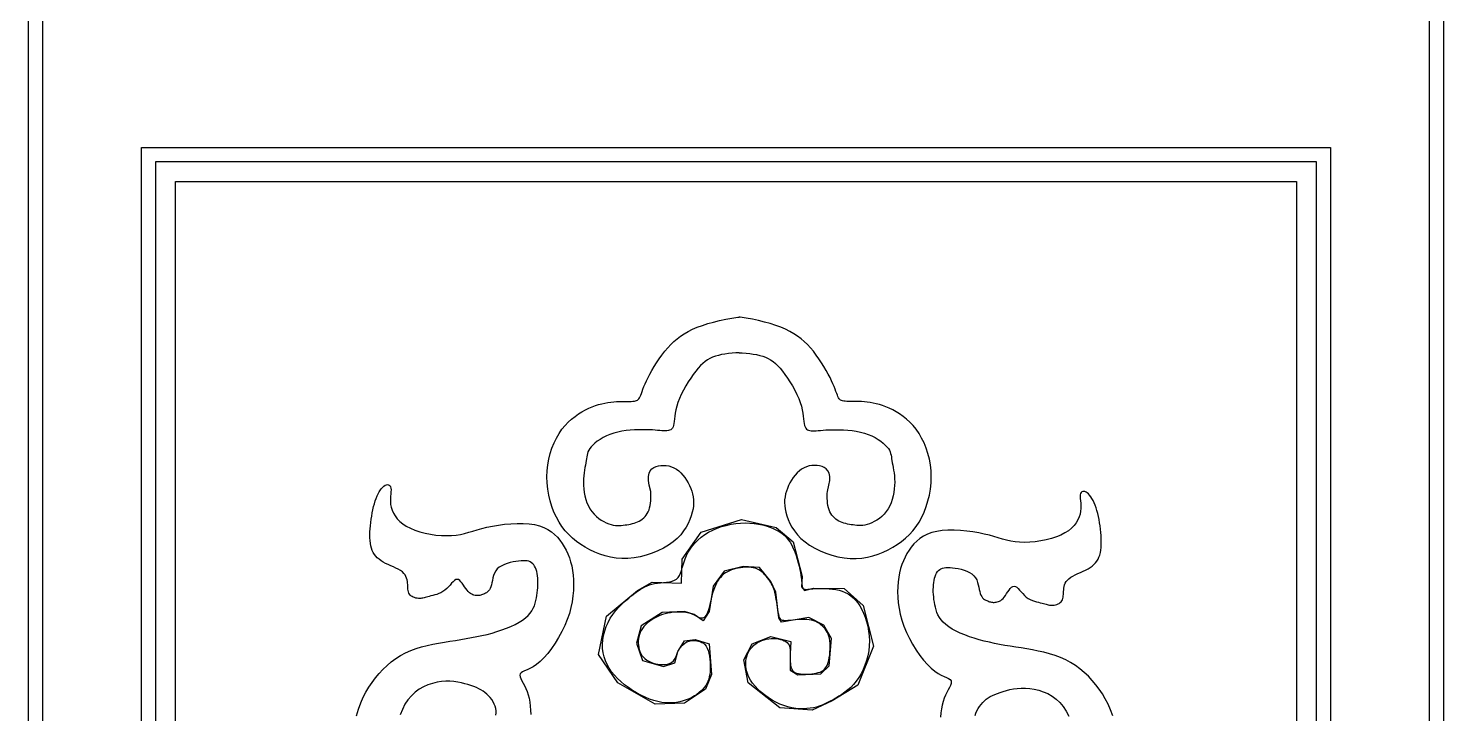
# Model space of a CAD drawing. Header units: metres. Extents: x -628 to -217, y 2 to 934.
# Drawn here: x -615.9 to -230.9, y 517.4 to 703.9 of the extents above; entities that cross this region are included whole.
import ezdxf

# ---------------------------------------------------------------- set-up
doc = ezdxf.new("R2010")
doc.units = ezdxf.units.M
for name, color, linetype in [('3', 3, 'Continuous'), ('4', 4, 'Continuous'), ('7', 7, 'Continuous')]:
    doc.layers.add(name, color=color, linetype=linetype)

msp = doc.modelspace()

# ---------------------------------------------------------------- linework, layer by layer
at = {"layer": '3'}
msp.add_lwpolyline([(-612.02, 909.78), (-612.02, 5.41), (-234.72, 5.41), (-234.72, 921.93)], dxfattribs=at)
msp.add_lwpolyline([(-581.22, 43.91), (-581.22, 667.61), (-265.52, 667.61), (-265.52, 43.91)], close=True, dxfattribs=at)
at = {"layer": '4'}
msp.add_lwpolyline([(-615.87, 911.13), (-615.87, 1.56), (-230.87, 1.56), (-230.87, 920.79)], dxfattribs=at)
msp.add_lwpolyline([(-585.07, 40.06), (-585.07, 671.46), (-261.67, 671.46), (-261.67, 40.06)], close=True, dxfattribs=at)
at = {"layer": '7'}
msp.add_lwpolyline([(-575.83, 49.3), (-575.83, 662.22), (-270.91, 662.22), (-270.91, 49.3)], close=True, dxfattribs=at)
for points in [[(-446.56, 577.9), (-446.99, 579.54), (-447.19, 580.89), (-447.19, 581.98), (-447.02, 582.84), (-446.7, 583.5), (-446.25, 583.99), (-445.72, 584.36), (-445.11, 584.62), (-444.46, 584.8), (-443.78, 584.92), (-443.08, 584.96), (-442.36, 584.92), (-441.64, 584.8), (-440.93, 584.6), (-440.24, 584.31), (-439.57, 583.93), (-438.94, 583.47), (-438.34, 582.93), (-437.79, 582.32), (-437.27, 581.66), (-436.81, 580.95), (-436.38, 580.22), (-436.01, 579.46), (-435.68, 578.7), (-435.41, 577.94), (-435.19, 577.18), (-435.03, 576.42), (-434.94, 575.63), (-434.91, 574.83), (-434.95, 573.99), (-435.06, 573.11), (-435.25, 572.19), (-435.53, 571.23), (-435.89, 570.22), (-436.35, 569.19), (-436.92, 568.15), (-437.61, 567.11), (-438.42, 566.09), (-439.38, 565.1), (-440.48, 564.15), (-441.72, 563.26), (-443.1, 562.44), (-444.59, 561.7), (-446.16, 561.05), (-447.78, 560.51), (-449.44, 560.08), (-451.11, 559.78), (-452.76, 559.61), (-454.38, 559.59), (-455.95, 559.71), (-457.48, 559.96), (-458.96, 560.32), (-460.39, 560.78), (-461.78, 561.34), (-463.1, 561.97), (-464.38, 562.68), (-465.59, 563.45), (-466.75, 564.28), (-467.84, 565.17), (-468.86, 566.14), (-469.82, 567.19), (-470.7, 568.32), (-471.51, 569.53), (-472.24, 570.84), (-472.89, 572.25), (-473.46, 573.73), (-473.93, 575.29), (-474.31, 576.89), (-474.58, 578.53), (-474.75, 580.18), (-474.82, 581.84), (-474.76, 583.49), (-474.59, 585.11), (-474.3, 586.69), (-473.91, 588.22), (-473.42, 589.69), (-472.85, 591.09), (-472.2, 592.41), (-471.48, 593.65), (-470.7, 594.78), (-469.87, 595.81), (-469, 596.74), (-468.09, 597.56), (-467.16, 598.3), (-466.22, 598.96), (-465.27, 599.54), (-464.32, 600.05), (-463.39, 600.49), (-462.48, 600.88), (-461.59, 601.21), (-460.73, 601.49), (-459.88, 601.73), (-459.04, 601.92), (-458.23, 602.07), (-457.42, 602.19), (-456.63, 602.27), (-455.86, 602.33), (-455.1, 602.36), (-454.37, 602.37), (-453.68, 602.38), (-453.03, 602.38), (-452.43, 602.37), (-451.89, 602.38), (-451.41, 602.39), (-451.01, 602.43), (-450.67, 602.48), (-450.39, 602.57), (-450.15, 602.69), (-449.95, 602.86), (-449.77, 603.08), (-449.61, 603.35), (-449.45, 603.68), (-449.28, 604.09), (-449.1, 604.56), (-448.9, 605.1), (-448.67, 605.71), (-448.4, 606.39), (-448.09, 607.13), (-447.72, 607.95), (-447.3, 608.84), (-446.8, 609.79), (-446.24, 610.79), (-445.63, 611.83), (-444.97, 612.89), (-444.26, 613.95), (-443.52, 614.98), (-442.75, 615.99), (-441.95, 616.94), (-441.13, 617.83), (-440.29, 618.65), (-439.4, 619.41), (-438.46, 620.12), (-437.45, 620.79), (-436.36, 621.4), (-435.18, 621.98), (-433.9, 622.53), (-432.51, 623.04), (-431.02, 623.52), (-429.46, 623.96), (-427.84, 624.36), (-426.18, 624.71), (-424.51, 625), (-422.84, 625.24), (-422.54, 625.27)], [(-398.52, 577.9), (-398.09, 579.54), (-397.89, 580.89), (-397.89, 581.98), (-398.06, 582.84), (-398.38, 583.5), (-398.83, 583.99), (-399.36, 584.36), (-399.97, 584.62), (-400.62, 584.8), (-401.3, 584.92), (-402, 584.96), (-402.72, 584.92), (-403.44, 584.8), (-404.15, 584.6), (-404.84, 584.31), (-405.51, 583.93), (-406.14, 583.47), (-406.74, 582.93), (-407.29, 582.32), (-407.8, 581.66), (-408.27, 580.95), (-408.7, 580.22), (-409.07, 579.46), (-409.4, 578.7), (-409.67, 577.94), (-409.89, 577.18), (-410.04, 576.42), (-410.14, 575.63), (-410.17, 574.83), (-410.13, 573.99), (-410.02, 573.11), (-409.83, 572.19), (-409.55, 571.23), (-409.19, 570.22), (-408.73, 569.19), (-408.16, 568.15), (-407.47, 567.11), (-406.65, 566.09), (-405.7, 565.1), (-404.6, 564.15), (-403.35, 563.26), (-401.97, 562.44), (-400.49, 561.7), (-398.92, 561.05), (-397.29, 560.51), (-395.63, 560.08), (-393.97, 559.78), (-392.31, 559.61), (-390.7, 559.59), (-389.13, 559.71), (-387.6, 559.96), (-386.12, 560.32), (-384.68, 560.78), (-383.3, 561.34), (-381.97, 561.97), (-380.7, 562.68), (-379.49, 563.45), (-378.33, 564.28), (-377.24, 565.17), (-376.22, 566.14), (-375.26, 567.19), (-374.38, 568.32), (-373.57, 569.53), (-372.84, 570.84), (-372.19, 572.25), (-371.62, 573.73), (-371.15, 575.29), (-370.77, 576.89), (-370.49, 578.53), (-370.32, 580.18), (-370.26, 581.84), (-370.32, 583.49), (-370.49, 585.11), (-370.78, 586.69), (-371.17, 588.22), (-371.66, 589.69), (-372.23, 591.09), (-372.88, 592.41), (-373.59, 593.65), (-374.37, 594.78), (-375.2, 595.81), (-376.08, 596.74), (-376.98, 597.56), (-377.91, 598.3), (-378.86, 598.96), (-379.81, 599.54), (-380.75, 600.05), (-381.69, 600.49), (-382.6, 600.88), (-383.48, 601.21), (-384.35, 601.49), (-385.2, 601.73), (-386.04, 601.92), (-386.85, 602.07), (-387.65, 602.19), (-388.44, 602.27), (-389.22, 602.33), (-389.98, 602.36), (-390.71, 602.37), (-391.4, 602.38), (-392.05, 602.38), (-392.65, 602.37), (-393.19, 602.38), (-393.67, 602.39), (-394.07, 602.43), (-394.41, 602.48), (-394.69, 602.57), (-394.93, 602.69), (-395.13, 602.86), (-395.31, 603.08), (-395.47, 603.35), (-395.63, 603.68), (-395.8, 604.09), (-395.98, 604.56), (-396.18, 605.1), (-396.41, 605.71), (-396.68, 606.39), (-396.99, 607.13), (-397.36, 607.95), (-397.78, 608.84), (-398.28, 609.79), (-398.83, 610.79), (-399.45, 611.83), (-400.11, 612.89), (-400.82, 613.95), (-401.56, 614.98), (-402.33, 615.99), (-403.13, 616.94), (-403.95, 617.83), (-404.79, 618.65), (-405.68, 619.41), (-406.62, 620.12), (-407.63, 620.79), (-408.72, 621.4), (-409.9, 621.98), (-411.18, 622.53), (-412.57, 623.04), (-414.05, 623.52), (-415.62, 623.96), (-417.24, 624.36), (-418.89, 624.71), (-420.57, 625), (-422.24, 625.24), (-422.54, 625.27)], [(-422.54, 615.57), (-423.43, 615.54), (-424.45, 615.48), (-425.45, 615.38), (-426.4, 615.26), (-427.31, 615.1), (-428.17, 614.9), (-428.99, 614.67), (-429.74, 614.39), (-430.45, 614.07), (-431.13, 613.69), (-431.77, 613.24), (-432.41, 612.72), (-433.04, 612.11), (-433.68, 611.42), (-434.33, 610.62), (-435.01, 609.72), (-435.7, 608.72), (-436.39, 607.67), (-437.06, 606.56), (-437.69, 605.43), (-438.26, 604.29), (-438.77, 603.17), (-439.19, 602.09), (-439.5, 601.06), (-439.74, 600.09), (-439.91, 599.19), (-440.02, 598.36), (-440.11, 597.6), (-440.18, 596.92), (-440.25, 596.33), (-440.35, 595.83), (-440.49, 595.41), (-440.66, 595.08), (-440.88, 594.82), (-441.14, 594.63), (-441.43, 594.5), (-441.77, 594.41), (-442.15, 594.37), (-442.56, 594.35), (-443.02, 594.36), (-443.53, 594.39), (-444.08, 594.43), (-444.7, 594.48), (-445.38, 594.54), (-446.12, 594.59), (-446.95, 594.63), (-447.85, 594.66), (-448.83, 594.67), (-449.89, 594.66), (-450.99, 594.62), (-452.13, 594.54), (-453.28, 594.42), (-454.42, 594.25), (-455.55, 594.03), (-456.63, 593.74), (-457.66, 593.38), (-458.63, 592.97), (-459.53, 592.52), (-460.35, 592.03), (-461.09, 591.52), (-461.75, 591), (-462.31, 590.49), (-462.78, 589.99), (-463.14, 589.52), (-463.42, 589.07), (-463.63, 588.63), (-463.78, 588.19), (-463.89, 587.74), (-463.97, 587.28), (-464.05, 586.78), (-464.13, 586.25), (-464.23, 585.68), (-464.35, 585.05), (-464.47, 584.39), (-464.59, 583.68), (-464.7, 582.93), (-464.79, 582.13), (-464.85, 581.3), (-464.87, 580.42), (-464.84, 579.5), (-464.77, 578.56), (-464.64, 577.61), (-464.46, 576.65), (-464.22, 575.71), (-463.91, 574.8), (-463.53, 573.93), (-463.09, 573.12), (-462.57, 572.37), (-461.99, 571.69), (-461.36, 571.08), (-460.7, 570.54), (-460.02, 570.07), (-459.33, 569.66), (-458.65, 569.33), (-457.99, 569.06), (-457.36, 568.87), (-456.76, 568.73), (-456.19, 568.65), (-455.64, 568.61), (-455.1, 568.61), (-454.58, 568.64), (-454.07, 568.69), (-453.56, 568.76), (-453.06, 568.83), (-452.55, 568.91), (-452.05, 569.01), (-451.56, 569.12), (-451.07, 569.25), (-450.6, 569.4), (-450.14, 569.59), (-449.69, 569.8), (-449.26, 570.05), (-448.86, 570.33), (-448.47, 570.65), (-448.11, 571.01), (-447.79, 571.41), (-447.5, 571.85), (-447.24, 572.33), (-447.03, 572.86), (-446.86, 573.43), (-446.73, 574.04), (-446.63, 574.67), (-446.57, 575.32), (-446.53, 575.97), (-446.52, 576.63), (-446.53, 577.28), (-446.56, 577.9)], [(-422.54, 615.57), (-421.65, 615.54), (-420.62, 615.48), (-419.63, 615.38), (-418.68, 615.26), (-417.77, 615.1), (-416.9, 614.9), (-416.09, 614.67), (-415.34, 614.39), (-414.63, 614.07), (-413.95, 613.69), (-413.3, 613.24), (-412.67, 612.72), (-412.04, 612.11), (-411.4, 611.42), (-410.75, 610.62), (-410.07, 609.72), (-409.38, 608.72), (-408.69, 607.67), (-408.02, 606.56), (-407.39, 605.43), (-406.82, 604.29), (-406.31, 603.17), (-405.89, 602.09), (-405.57, 601.06), (-405.34, 600.09), (-405.17, 599.19), (-405.06, 598.36), (-404.97, 597.6), (-404.9, 596.92), (-404.82, 596.33), (-404.73, 595.83), (-404.59, 595.41), (-404.41, 595.08), (-404.2, 594.82), (-403.94, 594.63), (-403.65, 594.5), (-403.31, 594.41), (-402.93, 594.37), (-402.51, 594.35), (-402.06, 594.36), (-401.55, 594.39), (-400.99, 594.43), (-400.38, 594.48), (-399.7, 594.54), (-398.95, 594.59), (-398.13, 594.63), (-397.23, 594.66), (-396.25, 594.67), (-395.19, 594.66), (-394.09, 594.62), (-392.95, 594.54), (-391.8, 594.42), (-390.65, 594.25), (-389.53, 594.03), (-388.44, 593.74), (-387.41, 593.38), (-386.45, 592.97), (-385.55, 592.52), (-384.73, 592.03), (-383.98, 591.52), (-383.33, 591), (-382.77, 590.49), (-382.3, 589.99), (-381.93, 589.52), (-381.66, 589.07), (-381.45, 588.63), (-381.3, 588.19), (-381.19, 587.74), (-381.11, 587.28), (-381.03, 586.78), (-380.95, 586.25), (-380.85, 585.68), (-380.73, 585.05), (-380.61, 584.39), (-380.49, 583.68), (-380.38, 582.93), (-380.29, 582.13), (-380.23, 581.3), (-380.21, 580.42), (-380.23, 579.5), (-380.31, 578.56), (-380.43, 577.61), (-380.62, 576.65), (-380.86, 575.71), (-381.17, 574.8), (-381.55, 573.93), (-381.99, 573.12), (-382.51, 572.37), (-383.09, 571.69), (-383.72, 571.08), (-384.38, 570.54), (-385.06, 570.07), (-385.75, 569.66), (-386.43, 569.33), (-387.09, 569.06), (-387.72, 568.87), (-388.32, 568.73), (-388.89, 568.65), (-389.44, 568.61), (-389.98, 568.61), (-390.5, 568.64), (-391.01, 568.69), (-391.52, 568.76), (-392.02, 568.83), (-392.53, 568.91), (-393.03, 569.01), (-393.52, 569.12), (-394.01, 569.25), (-394.48, 569.4), (-394.94, 569.59), (-395.39, 569.8), (-395.82, 570.05), (-396.22, 570.33), (-396.61, 570.65), (-396.96, 571.01), (-397.29, 571.41), (-397.58, 571.85), (-397.84, 572.33), (-398.05, 572.86), (-398.22, 573.43), (-398.35, 574.04), (-398.45, 574.67), (-398.51, 575.32), (-398.55, 575.97), (-398.56, 576.63), (-398.55, 577.28), (-398.52, 577.9)], [(-526.56, 516.84), (-526.04, 518.67), (-525.44, 520.34), (-524.77, 521.88), (-524.04, 523.3), (-523.24, 524.64), (-522.37, 525.91), (-521.45, 527.13), (-520.46, 528.31), (-519.41, 529.43), (-518.3, 530.49), (-517.13, 531.48), (-515.9, 532.38), (-514.61, 533.21), (-513.26, 533.93), (-511.84, 534.56), (-510.38, 535.1), (-508.88, 535.56), (-507.35, 535.96), (-505.8, 536.3), (-504.25, 536.6), (-502.7, 536.86), (-501.17, 537.11), (-499.67, 537.36), (-498.19, 537.6), (-496.73, 537.84), (-495.29, 538.1), (-493.88, 538.37), (-492.48, 538.67), (-491.1, 538.99), (-489.74, 539.35), (-488.39, 539.75), (-487.07, 540.19), (-485.8, 540.66), (-484.58, 541.17), (-483.44, 541.71), (-482.39, 542.27), (-481.45, 542.86), (-480.62, 543.48), (-479.93, 544.11), (-479.36, 544.76), (-478.89, 545.43), (-478.52, 546.1), (-478.22, 546.79), (-477.99, 547.49), (-477.8, 548.19), (-477.66, 548.9), (-477.53, 549.6), (-477.43, 550.3), (-477.34, 551), (-477.29, 551.69), (-477.25, 552.37), (-477.24, 553.03), (-477.25, 553.68), (-477.29, 554.32), (-477.36, 554.93), (-477.46, 555.52), (-477.58, 556.07), (-477.74, 556.6), (-477.92, 557.08), (-478.14, 557.51), (-478.39, 557.89), (-478.67, 558.22), (-478.99, 558.49), (-479.34, 558.7), (-479.74, 558.86), (-480.18, 558.96), (-480.67, 559.02), (-481.22, 559.03), (-481.83, 559.01), (-482.5, 558.94), (-483.24, 558.85), (-484.02, 558.71), (-484.82, 558.52), (-485.62, 558.29), (-486.38, 558.01), (-487.1, 557.66), (-487.75, 557.25), (-488.29, 556.78), (-488.72, 556.23), (-489.05, 555.62), (-489.3, 554.98), (-489.49, 554.33), (-489.63, 553.67), (-489.76, 553.05), (-489.88, 552.46), (-490.03, 551.93), (-490.21, 551.48), (-490.43, 551.11), (-490.67, 550.8), (-490.93, 550.54), (-491.21, 550.33), (-491.49, 550.16), (-491.78, 550.03), (-492.06, 549.91), (-492.32, 549.81), (-492.58, 549.72), (-492.82, 549.65), (-493.07, 549.59), (-493.31, 549.55), (-493.56, 549.53), (-493.82, 549.53), (-494.08, 549.55), (-494.36, 549.59), (-494.65, 549.65), (-494.95, 549.75), (-495.26, 549.89), (-495.57, 550.08), (-495.89, 550.32), (-496.22, 550.62), (-496.54, 550.99), (-496.87, 551.43), (-497.19, 551.91), (-497.52, 552.41), (-497.85, 552.88), (-498.19, 553.3), (-498.53, 553.65), (-498.87, 553.87), (-499.22, 553.96), (-499.58, 553.87), (-499.94, 553.65), (-500.32, 553.3), (-500.72, 552.88), (-501.14, 552.41), (-501.58, 551.91), (-502.05, 551.43), (-502.55, 550.99), (-503.08, 550.62), (-503.63, 550.32), (-504.2, 550.07), (-504.76, 549.86), (-505.32, 549.7), (-505.85, 549.56), (-506.36, 549.44), (-506.82, 549.33), (-507.23, 549.22), (-507.59, 549.12), (-507.92, 549.02), (-508.23, 548.93), (-508.52, 548.86), (-508.81, 548.8), (-509.11, 548.76), (-509.42, 548.75), (-509.76, 548.77), (-510.11, 548.81), (-510.47, 548.88), (-510.83, 548.98), (-511.18, 549.11), (-511.5, 549.27), (-511.78, 549.46), (-512.03, 549.69), (-512.22, 549.95), (-512.36, 550.24), (-512.47, 550.56), (-512.54, 550.91), (-512.59, 551.28), (-512.63, 551.67), (-512.65, 552.08), (-512.68, 552.51), (-512.71, 552.95), (-512.76, 553.4), (-512.84, 553.85), (-512.97, 554.3), (-513.15, 554.74), (-513.39, 555.17), (-513.71, 555.59), (-514.13, 555.98), (-514.63, 556.35), (-515.22, 556.69), (-515.88, 557.02), (-516.57, 557.34), (-517.28, 557.66), (-517.99, 557.98), (-518.68, 558.31), (-519.33, 558.66), (-519.93, 559.02), (-520.46, 559.41), (-520.94, 559.82), (-521.36, 560.26), (-521.73, 560.74), (-522.04, 561.26), (-522.3, 561.81), (-522.52, 562.41), (-522.69, 563.06), (-522.81, 563.75), (-522.89, 564.48), (-522.93, 565.24), (-522.95, 566.04), (-522.93, 566.86), (-522.88, 567.7), (-522.81, 568.56), (-522.72, 569.43), (-522.6, 570.31), (-522.47, 571.19), (-522.32, 572.06), (-522.15, 572.91), (-521.95, 573.73), (-521.74, 574.53), (-521.51, 575.28), (-521.25, 575.99), (-520.98, 576.65), (-520.69, 577.25), (-520.39, 577.79), (-520.08, 578.28), (-519.77, 578.7), (-519.44, 579.05), (-519.12, 579.33), (-518.79, 579.54), (-518.48, 579.67), (-518.18, 579.72), (-517.91, 579.69), (-517.67, 579.58), (-517.47, 579.39), (-517.32, 579.11), (-517.24, 578.75), (-517.21, 578.3), (-517.24, 577.77), (-517.28, 577.18), (-517.34, 576.53), (-517.37, 575.83), (-517.37, 575.09), (-517.31, 574.33), (-517.16, 573.55), (-516.92, 572.76), (-516.57, 571.97), (-516.11, 571.2), (-515.54, 570.45), (-514.84, 569.72), (-514.01, 569.04), (-513.05, 568.41), (-511.95, 567.84), (-510.72, 567.33), (-509.38, 566.89), (-507.95, 566.53), (-506.48, 566.24), (-504.99, 566.02), (-503.52, 565.89), (-502.09, 565.85), (-500.74, 565.88), (-499.49, 566.01), (-498.31, 566.2), (-497.18, 566.46), (-496.06, 566.76), (-494.93, 567.09), (-493.75, 567.44), (-492.49, 567.79), (-491.11, 568.12), (-489.61, 568.43), (-488, 568.71), (-486.32, 568.93), (-484.61, 569.08), (-482.9, 569.17), (-481.23, 569.16), (-479.64, 569.06), (-478.16, 568.85), (-476.82, 568.52), (-475.62, 568.08), (-474.55, 567.53), (-473.59, 566.9), (-472.73, 566.2), (-471.96, 565.42), (-471.26, 564.59), (-470.64, 563.72), (-470.07, 562.8), (-469.55, 561.85), (-469.09, 560.86), (-468.69, 559.82), (-468.35, 558.73), (-468.06, 557.59), (-467.84, 556.38), (-467.67, 555.11), (-467.57, 553.78), (-467.53, 552.38), (-467.58, 550.93), (-467.71, 549.43), (-467.93, 547.88), (-468.26, 546.3), (-468.7, 544.68), (-469.26, 543.04), (-469.95, 541.38), (-470.74, 539.73), (-471.62, 538.12), (-472.57, 536.57), (-473.57, 535.12), (-474.59, 533.79), (-475.63, 532.61), (-476.64, 531.62), (-477.63, 530.82), (-478.56, 530.2), (-479.42, 529.73), (-480.2, 529.35), (-480.87, 529.05), (-481.42, 528.78), (-481.82, 528.52), (-482.07, 528.22), (-482.15, 527.86), (-482.08, 527.44), (-481.89, 526.94), (-481.62, 526.38), (-481.28, 525.75), (-480.91, 525.05), (-480.54, 524.29), (-480.19, 523.45), (-479.89, 522.55), (-479.65, 521.59), (-479.46, 520.56), (-479.32, 519.48), (-479.24, 518.34), (-479.21, 517.15)], [(-320.91, 516.83), (-321.51, 518.5), (-322.17, 520.04), (-322.91, 521.46), (-323.71, 522.8), (-324.57, 524.07), (-325.5, 525.3), (-326.49, 526.47), (-327.53, 527.59), (-328.64, 528.65), (-329.81, 529.64), (-331.04, 530.55), (-332.34, 531.37), (-333.69, 532.09), (-335.1, 532.72), (-336.56, 533.26), (-338.07, 533.72), (-339.6, 534.12), (-341.14, 534.46), (-342.69, 534.76), (-344.24, 535.03), (-345.77, 535.28), (-347.28, 535.52), (-348.76, 535.76), (-350.22, 536), (-351.65, 536.26), (-353.07, 536.53), (-354.46, 536.83), (-355.84, 537.16), (-357.21, 537.52), (-358.55, 537.92), (-359.87, 538.35), (-361.15, 538.83), (-362.36, 539.33), (-363.5, 539.87), (-364.55, 540.43), (-365.5, 541.02), (-366.32, 541.64), (-367.02, 542.27), (-367.59, 542.92), (-368.06, 543.59), (-368.43, 544.27), (-368.73, 544.95), (-368.96, 545.65), (-369.14, 546.35), (-369.29, 547.06), (-369.42, 547.76), (-369.52, 548.46), (-369.6, 549.16), (-369.66, 549.85), (-369.7, 550.53), (-369.71, 551.19), (-369.69, 551.85), (-369.65, 552.48), (-369.58, 553.09), (-369.49, 553.68), (-369.36, 554.24), (-369.21, 554.76), (-369.02, 555.24), (-368.81, 555.67), (-368.56, 556.05), (-368.28, 556.38), (-367.96, 556.65), (-367.61, 556.86), (-367.21, 557.02), (-366.77, 557.12), (-366.27, 557.18), (-365.72, 557.2), (-365.11, 557.17), (-364.44, 557.11), (-363.71, 557.01), (-362.93, 556.87), (-362.13, 556.69), (-361.33, 556.45), (-360.56, 556.17), (-359.84, 555.82), (-359.2, 555.42), (-358.65, 554.94), (-358.22, 554.39), (-357.89, 553.78), (-357.65, 553.14), (-357.46, 552.49), (-357.31, 551.84), (-357.19, 551.21), (-357.06, 550.62), (-356.92, 550.09), (-356.73, 549.65), (-356.52, 549.27), (-356.28, 548.96), (-356.01, 548.7), (-355.74, 548.49), (-355.45, 548.33), (-355.17, 548.19), (-354.89, 548.07), (-354.63, 547.97), (-354.37, 547.88), (-354.12, 547.81), (-353.88, 547.75), (-353.63, 547.71), (-353.38, 547.69), (-353.13, 547.69), (-352.86, 547.71), (-352.59, 547.75), (-352.3, 547.81), (-352, 547.91), (-351.69, 548.05), (-351.37, 548.24), (-351.05, 548.48), (-350.73, 548.78), (-350.4, 549.15), (-350.08, 549.59), (-349.75, 550.07), (-349.42, 550.57), (-349.09, 551.04), (-348.76, 551.47), (-348.42, 551.81), (-348.08, 552.03), (-347.73, 552.12), (-347.37, 552.03), (-347, 551.81), (-346.62, 551.47), (-346.23, 551.04), (-345.81, 550.57), (-345.37, 550.07), (-344.9, 549.59), (-344.4, 549.15), (-343.87, 548.78), (-343.31, 548.48), (-342.75, 548.23), (-342.18, 548.02), (-341.63, 547.86), (-341.09, 547.72), (-340.59, 547.6), (-340.13, 547.49), (-339.72, 547.38), (-339.36, 547.28), (-339.03, 547.18), (-338.72, 547.09), (-338.42, 547.02), (-338.13, 546.96), (-337.84, 546.93), (-337.52, 546.91), (-337.19, 546.93), (-336.83, 546.97), (-336.47, 547.04), (-336.11, 547.14), (-335.77, 547.27), (-335.45, 547.43), (-335.16, 547.63), (-334.92, 547.85), (-334.73, 548.11), (-334.58, 548.41), (-334.48, 548.73), (-334.4, 549.07), (-334.35, 549.44), (-334.32, 549.84), (-334.29, 550.25), (-334.27, 550.67), (-334.24, 551.11), (-334.18, 551.56), (-334.1, 552.01), (-333.98, 552.46), (-333.8, 552.9), (-333.56, 553.34), (-333.23, 553.75), (-332.82, 554.14), (-332.31, 554.51), (-331.72, 554.85), (-331.07, 555.18), (-330.38, 555.51), (-329.67, 555.82), (-328.95, 556.14), (-328.26, 556.47), (-327.61, 556.82), (-327.02, 557.18), (-326.48, 557.57), (-326.01, 557.98), (-325.59, 558.42), (-325.22, 558.9), (-324.9, 559.42), (-324.64, 559.97), (-324.43, 560.58), (-324.26, 561.22), (-324.14, 561.91), (-324.06, 562.64), (-324.01, 563.4), (-324, 564.2), (-324.02, 565.02), (-324.07, 565.86), (-324.14, 566.72), (-324.23, 567.59), (-324.34, 568.47), (-324.47, 569.35), (-324.63, 570.22), (-324.8, 571.07), (-324.99, 571.89), (-325.21, 572.69), (-325.44, 573.44), (-325.69, 574.15), (-325.97, 574.81), (-326.25, 575.41), (-326.55, 575.95), (-326.86, 576.44), (-327.18, 576.86), (-327.5, 577.21), (-327.83, 577.49), (-328.15, 577.7), (-328.47, 577.83), (-328.77, 577.88), (-329.04, 577.85), (-329.28, 577.74), (-329.48, 577.55), (-329.62, 577.27), (-329.71, 576.91), (-329.73, 576.46), (-329.71, 575.94), (-329.66, 575.34), (-329.61, 574.69), (-329.57, 573.99), (-329.58, 573.25), (-329.64, 572.49), (-329.78, 571.71), (-330.02, 570.92), (-330.37, 570.13), (-330.83, 569.36), (-331.41, 568.61), (-332.11, 567.89), (-332.94, 567.2), (-333.9, 566.57), (-334.99, 566), (-336.22, 565.49), (-337.57, 565.05), (-338.99, 564.69), (-340.46, 564.4), (-341.95, 564.19), (-343.43, 564.06), (-344.86, 564.01), (-346.21, 564.04), (-347.46, 564.17), (-348.64, 564.36), (-349.77, 564.62), (-350.88, 564.92), (-352.02, 565.25), (-353.2, 565.6), (-354.46, 565.95), (-355.83, 566.29), (-357.33, 566.6), (-358.94, 566.87), (-360.62, 567.09), (-362.33, 567.24), (-364.04, 567.33), (-365.71, 567.32), (-367.3, 567.22), (-368.78, 567.01), (-370.12, 566.68), (-371.32, 566.24), (-372.4, 565.7), (-373.36, 565.07), (-374.22, 564.36), (-374.99, 563.58), (-375.68, 562.75), (-376.31, 561.88), (-376.88, 560.96), (-377.39, 560.01), (-377.85, 559.02), (-378.25, 557.98), (-378.6, 556.89), (-378.88, 555.75), (-379.11, 554.54), (-379.28, 553.27), (-379.38, 551.94), (-379.41, 550.54), (-379.37, 549.09), (-379.24, 547.59), (-379.01, 546.05), (-378.69, 544.46), (-378.24, 542.84), (-377.68, 541.2), (-377, 539.54), (-376.2, 537.89), (-375.32, 536.28), (-374.37, 534.73), (-373.38, 533.28), (-372.35, 531.95), (-371.32, 530.78), (-370.3, 529.78), (-369.32, 528.99), (-368.39, 528.37), (-367.52, 527.89), (-366.75, 527.51), (-366.08, 527.21), (-365.53, 526.95), (-365.12, 526.68), (-364.88, 526.38), (-364.8, 526.02), (-364.86, 525.6), (-365.05, 525.1), (-365.33, 524.54), (-365.67, 523.91), (-366.04, 523.21), (-366.41, 522.45), (-366.76, 521.61), (-367.06, 520.71), (-367.3, 519.75), (-367.49, 518.72), (-367.63, 517.64), (-367.71, 516.5)], [(-439.19, 534.31), (-439.19, 534.31), (-438.53, 535.29), (-437.9, 536.03), (-437.3, 536.58), (-436.72, 536.95), (-436.15, 537.18), (-435.61, 537.29), (-435.08, 537.33), (-434.57, 537.3), (-434.06, 537.25), (-433.57, 537.16), (-433.1, 537.02), (-432.66, 536.82), (-432.24, 536.55), (-431.86, 536.21), (-431.52, 535.77), (-431.22, 535.24), (-430.97, 534.59), (-430.76, 533.86), (-430.6, 533.06), (-430.49, 532.21), (-430.41, 531.34), (-430.38, 530.47), (-430.39, 529.63), (-430.43, 528.82), (-430.51, 528.08), (-430.63, 527.39), (-430.79, 526.76), (-431, 526.17), (-431.26, 525.62), (-431.57, 525.09), (-431.93, 524.58), (-432.36, 524.09), (-432.85, 523.61), (-433.4, 523.13), (-434.01, 522.67), (-434.67, 522.24), (-435.38, 521.83), (-436.14, 521.47), (-436.94, 521.14), (-437.78, 520.86), (-438.65, 520.63), (-439.56, 520.46), (-440.51, 520.36), (-441.49, 520.32), (-442.5, 520.36), (-443.55, 520.49), (-444.63, 520.69), (-445.75, 520.99), (-446.9, 521.39), (-448.06, 521.87), (-449.24, 522.43), (-450.4, 523.06), (-451.54, 523.76), (-452.65, 524.51), (-453.71, 525.3), (-454.7, 526.13), (-455.62, 526.99), (-456.46, 527.88), (-457.21, 528.8), (-457.88, 529.76), (-458.44, 530.75), (-458.91, 531.78), (-459.27, 532.85), (-459.52, 533.96), (-459.66, 535.11), (-459.68, 536.29), (-459.59, 537.49), (-459.4, 538.7), (-459.09, 539.91), (-458.69, 541.09), (-458.17, 542.25), (-457.56, 543.37), (-456.85, 544.43), (-456.06, 545.44), (-455.22, 546.39), (-454.34, 547.27), (-453.45, 548.1), (-452.56, 548.85), (-451.7, 549.54), (-450.89, 550.16), (-450.15, 550.71), (-449.46, 551.18), (-448.81, 551.59), (-448.18, 551.94), (-447.56, 552.23), (-446.92, 552.47), (-446.25, 552.65), (-445.53, 552.8), (-444.76, 552.9), (-443.95, 552.99), (-443.12, 553.06), (-442.29, 553.16), (-441.5, 553.29), (-440.75, 553.46), (-440.09, 553.71), (-439.52, 554.05), (-439.07, 554.49), (-438.71, 555.02), (-438.43, 555.64), (-438.19, 556.33), (-437.97, 557.08), (-437.75, 557.88), (-437.51, 558.71), (-437.21, 559.57), (-436.83, 560.44), (-436.37, 561.31), (-435.83, 562.18), (-435.21, 563.04), (-434.51, 563.87), (-433.72, 564.66), (-432.84, 565.42), (-431.87, 566.12), (-430.82, 566.76), (-429.69, 567.34), (-428.5, 567.85), (-427.27, 568.29), (-426, 568.65), (-424.71, 568.94), (-423.41, 569.15), (-422.13, 569.27), (-420.87, 569.31), (-419.63, 569.27), (-418.44, 569.16), (-417.28, 568.98), (-416.18, 568.75), (-415.13, 568.47), (-414.15, 568.14), (-413.23, 567.78), (-412.39, 567.38), (-411.62, 566.96), (-410.92, 566.49), (-410.28, 565.97), (-409.69, 565.39), (-409.15, 564.75), (-408.65, 564.03), (-408.2, 563.24), (-407.78, 562.36), (-407.39, 561.42), (-407.03, 560.45), (-406.72, 559.45), (-406.44, 558.47), (-406.2, 557.52), (-405.99, 556.63), (-405.83, 555.82), (-405.71, 555.1), (-405.62, 554.48), (-405.55, 553.95), (-405.51, 553.49), (-405.48, 553.1), (-405.46, 552.77), (-405.43, 552.48), (-405.39, 552.23), (-405.35, 552.01), (-405.28, 551.81), (-405.2, 551.65), (-405.1, 551.51), (-404.97, 551.4), (-404.83, 551.31), (-404.66, 551.25), (-404.47, 551.22), (-404.25, 551.21), (-404, 551.23), (-403.71, 551.25), (-403.36, 551.29), (-402.96, 551.34), (-402.49, 551.39), (-401.94, 551.43), (-401.31, 551.47), (-400.6, 551.49), (-399.81, 551.49), (-398.96, 551.47), (-398.07, 551.41), (-397.16, 551.31), (-396.25, 551.17), (-395.35, 550.97), (-394.48, 550.7), (-393.66, 550.37), (-392.88, 549.97), (-392.15, 549.49), (-391.47, 548.93), (-390.83, 548.28), (-390.23, 547.54), (-389.67, 546.71), (-389.15, 545.78), (-388.67, 544.76), (-388.24, 543.64), (-387.86, 542.45), (-387.55, 541.2), (-387.31, 539.9), (-387.16, 538.57), (-387.1, 537.22), (-387.14, 535.86), (-387.28, 534.51), (-387.53, 533.18), (-387.87, 531.88), (-388.29, 530.62), (-388.79, 529.42), (-389.36, 528.28), (-389.99, 527.21), (-390.67, 526.24), (-391.4, 525.36), (-392.16, 524.57), (-392.94, 523.86), (-393.74, 523.22), (-394.56, 522.65), (-395.37, 522.13), (-396.17, 521.65), (-396.96, 521.21), (-397.72, 520.8), (-398.47, 520.41), (-399.22, 520.05), (-399.96, 519.74), (-400.72, 519.45), (-401.51, 519.21), (-402.33, 519.02), (-403.19, 518.87), (-404.1, 518.78), (-405.06, 518.74), (-406.06, 518.76), (-407.1, 518.85), (-408.15, 519.02), (-409.23, 519.26), (-410.32, 519.59), (-411.41, 520.01), (-412.5, 520.53), (-413.57, 521.13), (-414.61, 521.8), (-415.6, 522.52), (-416.54, 523.29), (-417.4, 524.09), (-418.17, 524.9), (-418.84, 525.72), (-419.39, 526.53), (-419.84, 527.33), (-420.18, 528.11), (-420.43, 528.88), (-420.6, 529.63), (-420.69, 530.35), (-420.7, 531.05), (-420.66, 531.73), (-420.56, 532.38), (-420.41, 533), (-420.21, 533.59), (-419.96, 534.14), (-419.66, 534.67), (-419.31, 535.16), (-418.92, 535.61), (-418.48, 536.03), (-418, 536.4), (-417.48, 536.74), (-416.93, 537.04), (-416.35, 537.29), (-415.75, 537.5), (-415.12, 537.67), (-414.48, 537.78), (-413.83, 537.85), (-413.18, 537.86), (-412.53, 537.83), (-411.9, 537.75), (-411.3, 537.63), (-410.74, 537.46), (-410.23, 537.25), (-409.79, 537.01), (-409.42, 536.73), (-409.14, 536.42), (-408.93, 536.08), (-408.78, 535.71), (-408.69, 535.31), (-408.64, 534.89), (-408.62, 534.44), (-408.62, 533.98), (-408.63, 533.5), (-408.64, 533), (-408.64, 532.5), (-408.63, 532), (-408.61, 531.5), (-408.57, 531.03), (-408.51, 530.57), (-408.42, 530.15), (-408.31, 529.77), (-408.16, 529.44), (-407.97, 529.15), (-407.74, 528.91), (-407.47, 528.7), (-407.15, 528.53), (-406.78, 528.4), (-406.35, 528.3), (-405.86, 528.22), (-405.31, 528.18), (-404.71, 528.15), (-404.08, 528.16), (-403.43, 528.19), (-402.78, 528.24), (-402.15, 528.33), (-401.55, 528.44), (-400.99, 528.58), (-400.49, 528.74), (-400.04, 528.95), (-399.65, 529.19), (-399.31, 529.49), (-399.01, 529.84), (-398.74, 530.25), (-398.52, 530.73), (-398.32, 531.3), (-398.15, 531.94), (-398.01, 532.64), (-397.89, 533.4), (-397.81, 534.18), (-397.77, 534.98), (-397.76, 535.76), (-397.79, 536.53), (-397.86, 537.25), (-397.97, 537.91), (-398.13, 538.52), (-398.32, 539.07), (-398.55, 539.58), (-398.83, 540.05), (-399.13, 540.48), (-399.47, 540.88), (-399.84, 541.24), (-400.25, 541.59), (-400.68, 541.91), (-401.16, 542.19), (-401.67, 542.45), (-402.22, 542.66), (-402.81, 542.84), (-403.45, 542.96), (-404.14, 543.04), (-404.88, 543.07), (-405.65, 543.05), (-406.43, 543), (-407.2, 542.94), (-407.95, 542.86), (-408.66, 542.79), (-409.3, 542.74), (-409.86, 542.71), (-410.32, 542.72), (-410.69, 542.78), (-410.99, 542.88), (-411.22, 543.05), (-411.4, 543.28), (-411.54, 543.58), (-411.66, 543.96), (-411.76, 544.43), (-411.86, 544.98), (-411.97, 545.6), (-412.07, 546.28), (-412.18, 546.99), (-412.29, 547.72), (-412.41, 548.44), (-412.53, 549.13), (-412.66, 549.78), (-412.8, 550.37), (-412.94, 550.91), (-413.1, 551.4), (-413.28, 551.86), (-413.47, 552.29), (-413.69, 552.71), (-413.92, 553.12), (-414.18, 553.53), (-414.47, 553.96), (-414.79, 554.38), (-415.13, 554.81), (-415.5, 555.22), (-415.89, 555.61), (-416.31, 555.97), (-416.75, 556.3), (-417.2, 556.58), (-417.68, 556.81), (-418.18, 556.98), (-418.7, 557.12), (-419.24, 557.21), (-419.79, 557.26), (-420.35, 557.27), (-420.94, 557.25), (-421.53, 557.2), (-422.14, 557.13), (-422.75, 557.03), (-423.37, 556.89), (-423.98, 556.73), (-424.57, 556.53), (-425.16, 556.3), (-425.71, 556.02), (-426.24, 555.71), (-426.73, 555.35), (-427.19, 554.95), (-427.61, 554.5), (-428, 554.01), (-428.36, 553.48), (-428.69, 552.91), (-428.99, 552.29), (-429.26, 551.63), (-429.5, 550.93), (-429.72, 550.19), (-429.92, 549.45), (-430.1, 548.7), (-430.28, 547.96), (-430.45, 547.24), (-430.61, 546.57), (-430.78, 545.95), (-430.96, 545.39), (-431.15, 544.9), (-431.34, 544.47), (-431.55, 544.12), (-431.76, 543.83), (-431.99, 543.6), (-432.22, 543.45), (-432.47, 543.37), (-432.73, 543.35), (-433, 543.39), (-433.29, 543.47), (-433.58, 543.6), (-433.88, 543.75), (-434.18, 543.92), (-434.5, 544.09), (-434.81, 544.26), (-435.13, 544.42), (-435.46, 544.56), (-435.8, 544.68), (-436.16, 544.79), (-436.56, 544.88), (-436.98, 544.95), (-437.45, 545.01), (-437.97, 545.05), (-438.53, 545.07), (-439.15, 545.07), (-439.8, 545.04), (-440.48, 544.99), (-441.19, 544.89), (-441.91, 544.76), (-442.65, 544.59), (-443.38, 544.37), (-444.11, 544.1), (-444.83, 543.79), (-445.53, 543.43), (-446.2, 543.03), (-446.83, 542.6), (-447.41, 542.13), (-447.94, 541.65), (-448.42, 541.14), (-448.82, 540.61), (-449.16, 540.06), (-449.44, 539.51), (-449.65, 538.94), (-449.81, 538.36), (-449.91, 537.78), (-449.96, 537.19), (-449.97, 536.6), (-449.92, 536.01), (-449.83, 535.42), (-449.69, 534.85), (-449.5, 534.3), (-449.25, 533.77), (-448.94, 533.27), (-448.57, 532.8), (-448.14, 532.38), (-447.66, 532.01), (-447.11, 531.68), (-446.53, 531.41), (-445.9, 531.18), (-445.26, 531), (-444.6, 530.87), (-443.94, 530.79), (-443.29, 530.75), (-442.65, 530.77), (-442.03, 530.86), (-441.45, 531.05), (-440.9, 531.36), (-440.39, 531.82), (-439.93, 532.45), (-439.53, 533.27), (-439.19, 534.31), (-437.4, 537.25), (-434.46, 537.57), (-430.7, 536.43), (-430.05, 528.11), (-431.68, 524.04), (-437.4, 520.29), (-445.4, 519.96), (-455.52, 525.83), (-460.74, 533.5), (-458.62, 543.94), (-450.13, 550.95), (-446.21, 553.23), (-438.21, 552.91), (-438.05, 559.43), (-432.82, 566.77), (-421.89, 570.2), (-412.42, 568.08), (-407.84, 564.16), (-405.39, 554.7), (-405.56, 551.93), (-404.74, 550.95), (-402.29, 551.6), (-393.97, 551.44), (-388.74, 546.87), (-385.97, 535.78), (-390.21, 525.18), (-397.23, 520.94), (-402.62, 518.33), (-411.44, 518.98), (-420.09, 525.83), (-421.23, 532.03), (-418.95, 536.43), (-413.88, 538.39), (-408.5, 537.09), (-408.66, 533.66), (-408.66, 529.26), (-406.54, 527.95), (-400.33, 528.28), (-398.05, 530.4), (-397.39, 537.9), (-399.52, 541.49), (-403.6, 543.61), (-410.95, 542.3), (-411.76, 543.45), (-412.58, 550.46), (-413.88, 553.4), (-416.99, 557.15), (-421.4, 557.47), (-426.62, 556.17), (-429.56, 552.09), (-430.7, 545.24), (-432.33, 542.63), (-434.78, 544.43), (-437.4, 545.24), (-443.44, 544.91), (-449.15, 541.33), (-450.46, 536.6), (-448.82, 531.87), (-443.11, 530.24), (-440.01, 531.21), (-439.19, 534.31)], [(-488.69, 517.04), (-488.58, 517.6), (-488.58, 518.18), (-488.68, 518.79), (-488.86, 519.41), (-489.12, 520.03), (-489.44, 520.64), (-489.81, 521.23), (-490.23, 521.78), (-490.68, 522.3), (-491.15, 522.76), (-491.65, 523.17), (-492.18, 523.55), (-492.74, 523.89), (-493.35, 524.2), (-494, 524.49), (-494.7, 524.77), (-495.46, 525.04), (-496.27, 525.31), (-497.15, 525.57), (-498.08, 525.8), (-499.07, 525.99), (-500.1, 526.13), (-501.19, 526.21), (-502.32, 526.21), (-503.49, 526.13), (-504.7, 525.94), (-505.93, 525.64), (-507.16, 525.23), (-508.37, 524.7), (-509.54, 524.04), (-510.65, 523.24), (-511.68, 522.3), (-512.61, 521.21), (-513.41, 519.97), (-514.1, 518.58), (-514.68, 517.06)], [(-358.27, 516.95), (-358.09, 517.57), (-357.83, 518.19), (-357.51, 518.8), (-357.13, 519.39), (-356.71, 519.94), (-356.27, 520.46), (-355.79, 520.92), (-355.3, 521.33), (-354.77, 521.71), (-354.2, 522.05), (-353.6, 522.36), (-352.95, 522.65), (-352.25, 522.93), (-351.49, 523.2), (-350.67, 523.47), (-349.8, 523.73), (-348.87, 523.96), (-347.88, 524.15), (-346.85, 524.29), (-345.76, 524.37), (-344.63, 524.37), (-343.46, 524.29), (-342.25, 524.1), (-341.02, 523.8), (-339.78, 523.39), (-338.57, 522.86), (-337.4, 522.2), (-336.29, 521.4), (-335.27, 520.46), (-334.34, 519.37), (-333.53, 518.13), (-332.84, 516.74)]]:
    msp.add_lwpolyline(points, dxfattribs=at)

doc.saveas('drawing.dxf')
